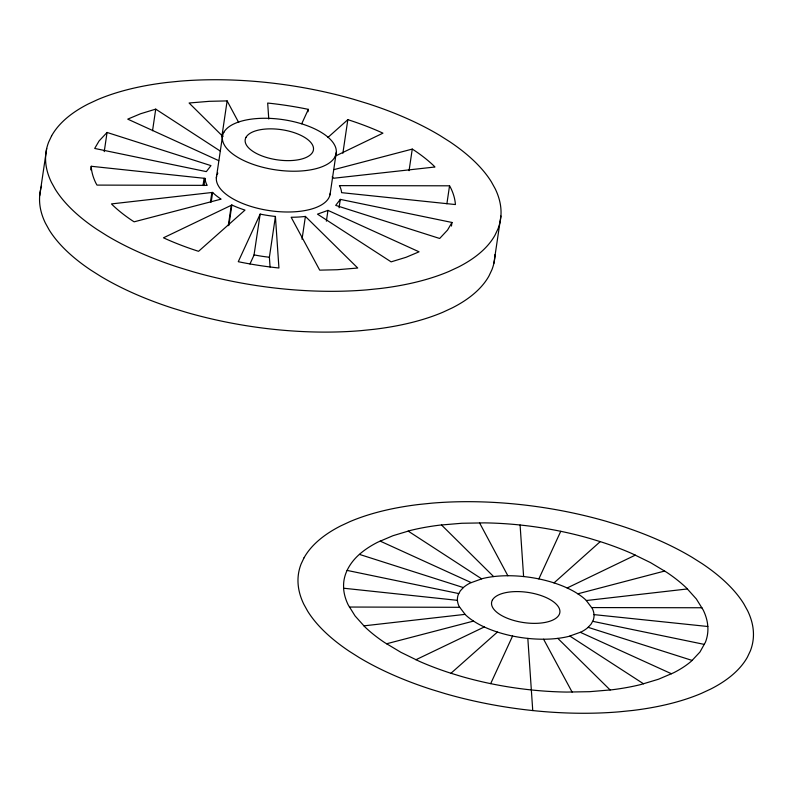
<?xml version="1.0" encoding="UTF-8"?>
<svg xmlns="http://www.w3.org/2000/svg" width="793" height="793" viewBox="0 0 793 793"><rect width="100%" height="100%" fill="white"/><g stroke="black" fill="none" stroke-linecap="round" stroke-linejoin="round"><path stroke-width="1.19" d="M39.68 195.831L46.698 148.489M90.749 169.88L91.274 166.282L205.01 178.385A68.922 30.431 8.4 0 0 206.735 184.561L207.181 185.364L96.984 185.096L95.794 182.955A183.778 81.144 8.4 0 1 91.195 166.5L91.274 166.282M104.23 151.651L107.065 132.461L210.968 165.628L206.329 171.625L94.694 148.45L99.056 140.995L107.065 132.461M152.543 130.726L155.725 109.137L140.559 113.756L127.732 119.138L218.719 160.632M203.028 185.493L204.088 178.286M203.95 185.582L205.01 178.385M210.452 202.096L211.87 192.501M211.206 202.017L212.623 192.421L111.486 203.91L112.467 204.931A183.778 81.144 8.4 0 0 132.253 220.632L134.136 221.822L221.118 199.142L220.414 198.686A68.922 30.431 8.4 0 1 212.99 192.808L212.623 192.421M221.812 136.892L227.125 100.909L209.441 101.316L189.081 103.001L222.962 136.565M216.34 177.9L222.615 135.474M228.295 225.678L231.308 205.288M228.86 225.41L231.863 205.02A68.922 30.431 8.4 0 0 244.997 210.105L198.567 251.302L197.804 251.074A183.778 81.144 8.4 0 1 166.907 239.367L163.467 237.811L231.863 205.02M254.008 255.168L260.163 214.09A68.922 30.431 8.4 0 0 275.419 216.449L278.928 267.994A183.778 81.144 8.4 0 1 238.267 261.7L260.163 214.09M270.066 267.053L269.392 257.229L275.419 216.449M307.981 111.754L308.338 109.355A183.778 81.144 8.4 0 0 267.677 103.05L268.768 119.009M302.034 239.208L305.404 216.42A68.922 30.431 8.4 0 1 291.17 217.262L319.708 270.145L337.164 269.739L357.742 268.024L305.404 216.42M330.017 194.791L336.282 152.375M326.369 221.178L327.965 210.383L419.071 251.817L406.046 257.299L391.127 261.859L317.487 214.15L327.965 210.383M342.873 153.267L347.83 119.674L348.801 119.971A183.778 81.144 8.4 0 1 379.698 131.678L382.95 133.155L335.241 156.152M339.067 207.776L340.306 199.38L451.97 222.466L451.445 226.064M409.069 170.683L412.261 149.094L333.744 169.682M446.885 203.801L449.542 185.81L339.394 185.631L339.87 186.494A68.922 30.431 8.4 0 1 341.595 192.659L455.41 204.554A183.778 81.144 8.4 0 0 450.811 188.1L449.542 185.81M493.88 263.345L500.908 216.003M343.686 588.228L343.617 588.446A183.778 81.144 8.4 0 0 348.206 604.9L355.086 615.963L364.879 626.886A183.778 81.144 8.4 0 0 384.674 642.588L400.931 652.332L419.328 661.322A183.778 81.144 8.4 0 0 450.226 673.029L461.229 676.389A183.778 81.144 8.4 0 0 566.767 692.071L589.586 691.684L611.304 689.86A183.778 81.144 8.4 0 0 641.041 684.488L658.468 679.244L673.614 672.781A183.778 81.144 8.4 0 0 691.536 661.015L699.971 652.005L705.423 642.231A183.778 81.144 8.4 0 0 703.222 610.045L696.353 598.983L686.56 588.069A183.778 81.144 8.4 0 0 666.764 572.368L650.508 562.614L632.11 553.633A183.778 81.144 8.4 0 0 601.213 541.926L590.21 538.566A183.778 81.144 8.4 0 0 484.672 522.874L461.853 523.261L440.125 525.095A183.778 81.144 8.4 0 0 410.397 530.458L392.971 535.701L377.815 542.174A183.778 81.144 8.4 0 0 359.903 553.93C350.04 562.376 342.536 574.856 343.686 588.228L457.432 600.341M301.717 123.748L308.338 109.355M249.964 263.97L254.147 254.87A68.922 30.431 8.4 0 0 269.392 257.229M490.679 683.645L512.575 636.036M538.853 578.91L560.75 531.3M217.094 174.658L217.827 173.102M340.306 199.38L335.697 205.377L439.669 238.475L447.549 230.059L451.97 222.466M463.38 587.573L463.538 587.395A68.922 30.431 8.4 0 1 470.259 582.984L482.471 578.593A68.922 30.431 8.4 0 1 575.668 592.45L578.612 594.314A68.922 30.431 8.4 0 1 586.037 600.192L592.282 608.439A68.922 30.431 8.4 0 1 593.105 620.503L591.063 624.17L587.9 627.55A68.922 30.431 8.4 0 1 581.18 631.962L568.968 636.353A68.922 30.431 8.4 0 1 475.77 622.505L472.826 620.641A68.922 30.431 8.4 0 1 465.402 614.753L459.157 606.506A68.922 30.431 8.4 0 1 458.334 594.443L460.376 590.775L463.38 587.573L359.477 554.406M327.896 137.476L347.83 119.674M554.029 582.895L600.242 541.629M450.979 673.257L497.409 632.061M567.154 587.98L635.362 555.11M415.889 659.756L484.285 626.976M577.829 593.808L664.673 571.039M386.558 643.777L473.53 621.088M363.898 625.855L465.035 614.367M586.344 600.529L687.382 588.951M591.806 607.577L701.964 607.755M349.396 607.041L459.593 607.309M594.007 614.615L707.822 626.5M592.718 621.325L704.392 644.422M347.106 570.405L458.741 593.57M588.109 627.332L692.091 660.42M580.377 632.338L671.483 673.772M380.144 541.094L471.131 582.577M412.261 149.094L414.352 150.412A183.778 81.144 8.4 0 1 434.138 166.114L434.97 166.996L333.615 178.247A68.922 30.431 8.4 0 0 332.158 176.908M569.899 636.095L643.539 683.804M155.725 109.137L220.494 151.215M408.147 531.082L481.629 578.831M557.816 638.365L610.154 689.979M441.493 524.956L493.623 576.58M543.592 639.217L572.12 692.101M479.547 522.855L507.847 575.738M227.125 100.909L238.683 122.489M520.089 525.006L523.608 576.551M527.831 638.405L532.747 710.568M330.265 193.155A57.492 25.386 8.4 0 1 329.521 196.396L328.788 197.953A57.492 25.386 8.4 0 1 319.569 205.952L317.289 207.013A57.492 25.386 8.4 0 1 231.635 198.062L229.177 196.505A57.492 25.386 8.4 0 1 218.739 186.454L217.778 184.719A57.492 25.386 8.4 0 1 216.598 176.254M495.001 254.573A229.722 101.425 8.4 0 1 491.908 269.749L488.974 275.964A229.722 101.425 8.4 0 1 452.159 307.932L443.059 312.164A229.722 101.425 8.4 0 1 374.266 329.283L360.894 330.651A229.722 101.425 8.4 0 1 186.672 312.452L172.914 308.249A229.722 101.425 8.4 0 1 100.78 276.39L90.967 270.195A229.722 101.425 8.4 0 1 49.225 230.01L45.399 223.091A229.722 101.425 8.4 0 1 40.681 189.269M40.939 188.189A229.722 101.425 8.4 0 1 41.543 186.048M51.604 135.871L48.67 142.086A229.722 101.425 8.4 0 0 51.416 182.311L55.252 189.23A229.722 101.425 8.4 0 0 96.994 229.415L106.797 235.61A229.722 101.425 8.4 0 0 178.931 267.459L192.689 271.662A229.722 101.425 8.4 0 0 366.911 289.871L380.293 288.503A229.722 101.425 8.4 0 0 449.086 271.384L458.176 267.152A229.722 101.425 8.4 0 0 495.001 235.184L497.935 228.969A229.722 101.425 8.4 0 0 495.189 188.744L491.363 181.825A229.722 101.425 8.4 0 0 449.611 141.64L439.808 135.434A229.722 101.425 8.4 0 0 367.674 103.586L353.916 99.383A229.722 101.425 8.4 0 0 179.694 81.183L166.312 82.541A229.722 101.425 8.4 0 0 97.519 99.67L88.429 103.893A229.722 101.425 8.4 0 0 51.604 135.871M223.844 132.312L223.111 133.868A57.492 25.386 8.4 0 0 223.795 143.939L224.756 145.674A57.492 25.386 8.4 0 0 235.204 155.725L237.662 157.282A57.492 25.386 8.4 0 0 323.316 166.233L325.596 165.172A57.492 25.386 8.4 0 0 334.805 157.173L335.538 155.616A57.492 25.386 8.4 0 0 334.854 145.545L333.893 143.82A57.492 25.386 8.4 0 0 323.445 133.759L320.996 132.213A57.492 25.386 8.4 0 0 235.333 123.262L233.063 124.313A57.492 25.386 8.4 0 0 223.844 132.312M246.028 137.288L245.582 138.22A34.505 15.236 8.4 0 0 245.999 144.257L246.573 145.297A34.505 15.236 8.4 0 0 252.848 151.334L254.315 152.266A34.505 15.236 8.4 0 0 305.731 157.638L307.089 157.004A34.505 15.236 8.4 0 0 312.62 152.206L313.066 151.265A34.505 15.236 8.4 0 0 312.65 145.228L312.075 144.187A34.505 15.236 8.4 0 0 305.811 138.151L304.334 137.219A34.505 15.236 8.4 0 0 252.927 131.846L251.559 132.481A34.505 15.236 8.4 0 0 246.028 137.288M304.026 557.816L301.092 564.031A229.722 101.425 8.4 0 0 303.828 604.256L307.664 611.175A229.722 101.425 8.4 0 0 349.406 651.36L359.209 657.566A229.722 101.425 8.4 0 0 431.352 689.414L445.101 693.617A229.722 101.425 8.4 0 0 619.323 711.817L632.705 710.459A229.722 101.425 8.4 0 0 701.498 693.33L710.597 689.107A229.722 101.425 8.4 0 0 747.412 657.129L750.347 650.914A229.722 101.425 8.4 0 0 747.601 610.689L743.775 603.77A229.722 101.425 8.4 0 0 702.033 563.585L692.22 557.39A229.722 101.425 8.4 0 0 620.086 525.541L606.328 521.338A229.722 101.425 8.4 0 0 432.106 503.129L418.734 504.497A229.722 101.425 8.4 0 0 349.941 521.616L340.841 525.848A229.722 101.425 8.4 0 0 304.026 557.816M492.423 600.014L491.977 600.945A34.505 15.236 8.4 0 0 492.394 606.992L492.968 608.033A34.505 15.236 8.4 0 0 499.233 614.069L500.71 615.001A34.505 15.236 8.4 0 0 552.116 620.374L553.484 619.739A34.505 15.236 8.4 0 0 559.015 614.932L559.462 614A34.505 15.236 8.4 0 0 559.045 607.953L558.47 606.923A34.505 15.236 8.4 0 0 552.196 600.886L550.729 599.954A34.505 15.236 8.4 0 0 499.312 594.581L497.954 595.216A34.505 15.236 8.4 0 0 492.423 600.014"/></g></svg>
